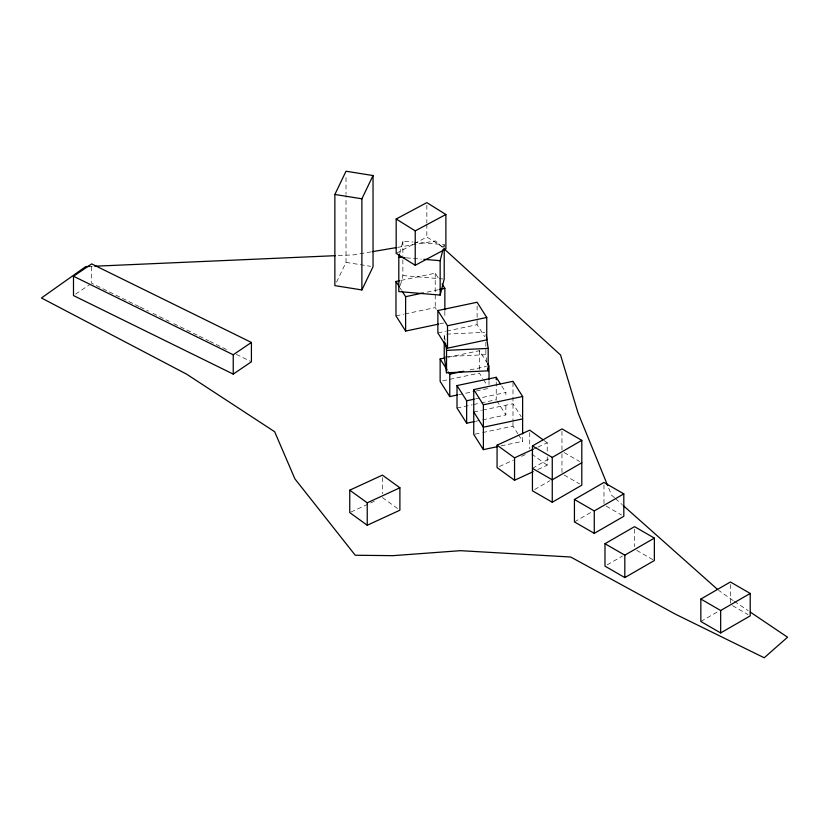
<?xml version="1.0" encoding="UTF-8"?>
<svg xmlns="http://www.w3.org/2000/svg" width="829" height="829" viewBox="0 0 829 829"><rect width="100%" height="100%" fill="white"/><g stroke="black" fill="none" stroke-linecap="round" stroke-linejoin="round"><path stroke-width="0.62" stroke-dasharray="4.14 3.11" d="M399.754 253.498L402.873 241.177L412.894 242.027M400.376 285.435L402.873 275.58L402.873 257.736M443.588 247.135L444.209 244.669L414.148 242.13M336.533 282.14L346.014 262.378L346.014 195.623M75.626 294.119L89.532 284.689M532.436 468.375L549.938 458.261M534.622 489.524L549.938 480.685M574.435 521.907L591.947 511.804M607.18 564.87L622.496 556.031M700.847 621.481L718.349 611.377M396.179 253.405L413.215 244.296M414.355 243.695L426.842 237.021L443.774 247.581M350.926 512.053L374.252 501.317M533.213 449.245L536.715 447.629M537.876 447.1L547.213 442.8L547.213 452.769M499.4 466.53L513.4 460.085M521.565 456.323L527.389 453.639M537.876 469.515L547.213 465.224L547.213 454.012M401.049 280.409L435.225 273.187L438.665 278.617M427.132 292.129L438.531 289.725M395.982 315.87L403.578 314.264M404.842 313.994L435.225 307.58L436.593 309.756M439.795 323.859L443.588 323.051M437.878 332.968L445.474 331.362M446.738 331.092L477.11 324.678L484.685 336.626M447.743 357.361L479.38 350.688L486.955 362.625M470.033 369.9L486.478 366.418M442.676 380.853L479.38 373.102L482.82 378.532M458.634 394.728L475.09 391.247M476.354 390.977L487.753 388.573M475.504 398.915L505.877 392.5L505.877 397.485M457.007 408.003L472.198 404.801M473.463 404.531L479.794 403.195M481.058 402.925L496.239 399.723L496.239 379.786M473.753 412.003L481.338 410.407M482.613 410.137L512.985 403.723L521.244 416.749M475.504 421.339L505.877 414.925L505.877 402.469M475.017 434.158L481.338 432.821M482.613 432.562L512.985 426.137L517.804 433.743M501.099 445.888L522.622 441.349L522.622 435.121M371.154 251.871L353.506 254.876L336.688 255.612M397.63 247.374L435.453 240.938L443.1 247.902M446.758 334.118L484.613 332.325M445.494 356.605L485.867 354.688L486.934 362.128M89.636 266.441L92.226 266.327M406.334 257.829L421.36 259.104M402.873 275.58L437.95 278.534M439.204 278.648L442.955 278.958M346.014 262.378L370.584 266.306M139.127 306.575L91.667 283.238L91.667 266.492M140.288 307.144L148.391 311.124M153.023 313.403L169.23 321.372M173.862 323.652L198.172 335.6M199.323 336.17L208.587 340.719M209.747 341.289L228.265 350.398M236.369 354.377L250.265 361.206M564.176 452.582L579.595 461.494M564.176 475.007L579.595 483.908M606.186 506.125L621.605 515.027M636.734 550.352L653.252 559.896M732.587 605.698L748.007 614.6M733.219 600.6L718.505 590.269M734.287 601.315L748.131 610.652M544.125 440.562L547.213 442.8M531.783 454.054L547.213 465.224M382.418 497.555L397.847 508.716M614.496 497.783L611.605 495.214L608.196 486.872M615.46 498.643L622.196 504.633M501.752 385.982L505.877 392.5M483.514 379.62L486.955 385.05M496.934 400.801L505.877 414.925M518.488 434.831L522.622 441.349M400.117 287.995L401.495 290.16M445.121 340.45L444.23 334.242L444.23 340.47M730.39 584.497L730.39 603.18M634.527 529.151L634.527 546.591M603.978 484.924L603.978 503.607M561.969 431.381L561.969 450.064M561.969 453.805L561.969 472.489M529.731 432.634L529.731 448.831M512.985 382.542L512.985 421.163M512.985 422.407L512.985 426.137M489.017 380.832L489.017 384.573M485.867 342.222L485.867 354.688M479.38 350.688L479.38 369.371M477.11 305.994L477.11 324.678M444.852 311.321L444.852 317.694M444.209 244.669L444.209 247.218M435.225 273.187L435.225 307.58M426.842 205.167L426.842 223.011M426.842 224.276L426.842 237.021M402.873 241.177L402.873 256.472M382.418 477.618L382.418 493.815M346.014 177.644L346.014 194.338"/><path stroke-width="1.24" d="M444.209 248.493L444.209 279.062L440.158 295.083L398.811 291.59L398.811 257.197L399.443 254.731M440.158 295.083L440.158 260.689L442.966 249.602M334.864 194.473L346.014 171.23L373.04 175.551L373.04 266.7L361.89 289.943L334.864 285.622L334.864 194.473L361.89 198.794L373.04 175.551M73.491 276.233L91.667 263.912L251.415 342.45L251.415 361.776L233.239 374.107L73.491 295.57L73.491 276.233L233.239 354.771L251.415 342.45M532.436 445.95L561.969 428.894L581.803 440.344L581.803 485.183L552.259 502.239L532.436 490.789L532.436 445.95L552.259 457.401L581.803 440.344M581.803 462.758L552.259 479.815L532.436 468.375M574.435 499.493L603.978 482.437L623.812 493.877L623.812 516.301L594.269 533.358L574.435 521.907L574.435 499.493L594.269 510.933L623.812 493.877M604.983 543.71L634.527 526.653L654.361 538.104L654.361 560.528L624.817 577.585L604.983 566.134L604.983 543.71L624.817 555.161L654.361 538.104M700.847 599.056L730.39 581.999L750.214 593.45L750.214 615.874L720.67 632.931L700.847 621.481L700.847 599.056L720.67 610.507L750.214 593.45M396.179 219.001L426.842 202.628L445.888 214.504L445.888 248.907L415.225 265.28L396.179 253.405L396.179 219.001L415.225 230.887L415.225 265.28M415.225 230.887L445.888 214.504M349.755 490.177L382.418 475.131L399.899 487.784L399.899 510.208L367.237 525.254L349.755 512.591L349.755 490.177L367.237 502.83L367.237 525.254M367.237 502.83L399.899 487.784M533.213 471.67L514.55 480.26L497.068 467.608L497.068 445.183L529.731 430.147L543.099 439.816M497.068 445.183L514.55 457.836L533.213 449.245M438.531 324.129L405.619 331.072L395.982 315.87L395.982 281.477L399.785 280.668M402.179 291.248L405.619 296.678L423.339 292.938M439.795 289.456L444.852 288.388L444.852 310.046M437.878 310.543L477.11 302.253L486.747 317.466L486.747 339.88L447.505 348.17L437.878 332.968L437.878 310.543L447.505 325.745L447.505 348.17M447.505 325.745L486.747 317.466M457.37 394.987L449.774 396.594L440.147 381.392L440.147 358.967L445.204 357.9M448.406 372.003L449.774 374.169L463.701 371.237M474.229 421.609L466.644 423.204L457.007 408.003L457.007 385.578L496.239 377.299L500.374 383.817M497.307 446.696L483.38 449.629L473.753 434.427L473.753 389.589L512.985 381.299L522.622 396.5L522.622 433.868M457.007 385.578L466.644 400.79L474.229 399.184M473.753 389.589L483.38 404.79L522.622 396.5M522.622 418.925L483.38 427.215L473.753 412.003M372.418 251.664L396.376 247.581M445.474 342.926L446.53 350.377L488.177 348.398L488.177 370.812L446.53 372.801L444.23 356.667L444.23 341.714M89.636 266.441L85.76 266.606L41.45 297.984L186.608 374.159L274.658 431.722L294.906 478.872L355.247 555.243L393.019 555.658L460.437 550.674L570.715 557.015L675.469 614.206L764.214 657.77L787.55 637.211L750.266 612.082M94.807 266.213L335.393 255.674M398.811 257.197L405.08 257.726M423.868 259.311L440.158 260.689M623.159 505.493L717.541 589.409M444.054 248.773L560.549 355.009L578.041 412.956L607.709 485.68M442.106 284.046L444.852 288.388M487.639 363.713L489.017 365.89L489.017 379.589M395.982 281.477L399.423 286.907M440.147 358.967L447.028 369.827M486.229 334.74L488.177 348.398M487.815 368.335L488.177 370.812M720.67 610.507L720.67 632.931M624.817 555.161L624.817 577.585M594.269 510.933L594.269 533.358M552.259 457.401L552.259 502.239M514.55 457.836L514.55 480.26M496.239 377.299L496.239 379.786M483.38 404.79L483.38 449.629M466.644 400.79L466.644 423.204M449.774 374.169L449.774 396.594M446.53 350.377L446.53 372.801M405.619 296.678L405.619 331.072M361.89 198.794L361.89 289.943M233.239 354.771L233.239 374.107"/></g></svg>
